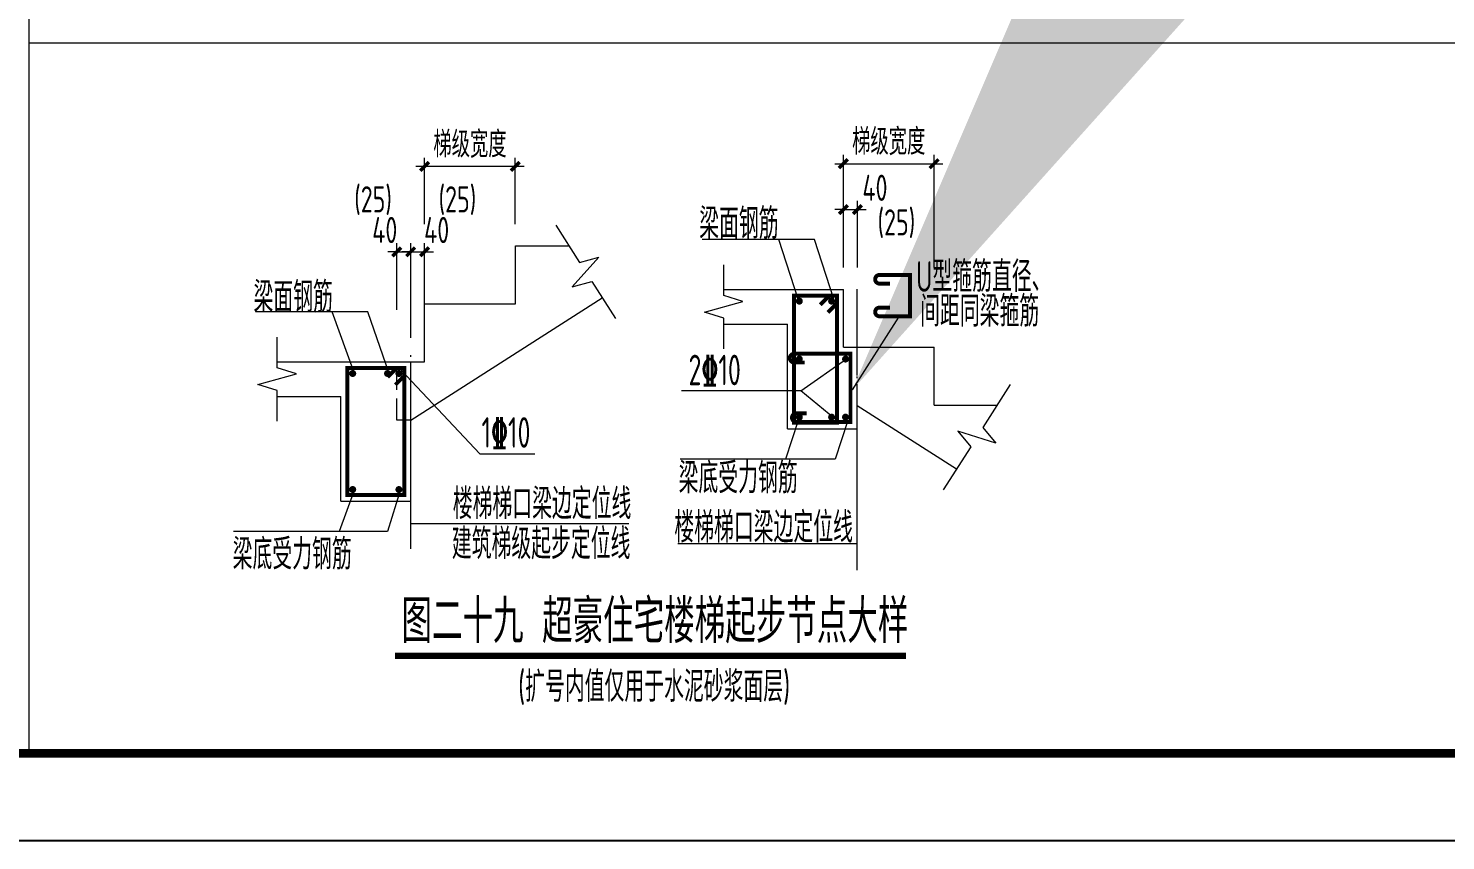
# Model space of a CAD drawing. Extents: x -129922 to 1190196, y -520662 to 139923.
# Drawn here: x -37508 to -21256, y -250510 to -241199 of the extents above; entities that cross this region are included whole.
import ezdxf
from ezdxf.enums import TextEntityAlignment as Align

# ---------------------------------------------------------------- set-up
doc = ezdxf.new("R2010")
doc.units = 0
doc.header["$LTSCALE"] = 1000
doc.header["$MEASUREMENT"] = 0
doc.linetypes.add('DASH', pattern=[0.35, 0.25, -0.1])
doc.linetypes.add('DOTE', pattern=[2.42, 2, -0.2, 0.02, -0.2])
doc.layers.add('$AUDIT_BAD_LAYER3', color=7, linetype='Continuous')
doc.layers.add('Y-云图图框', color=7, linetype='Continuous')
for name, color, linetype, lineweight in [('S-基础-DIM', 3, 'Continuous', 20), ('S-墙柱-REIN', 1, 'Continuous', 20), ('S-大样-实线', 2, 'Continuous', 20), ('S-板-BEAM', 4, 'DASH', 20), ('S-轴网-轴线', 1, 'DOTE', 9), ('S-通用-TAB', 7, 'Continuous', 20), ('S-通用-TEXT', 7, 'Continuous', 20), ('S-通用-THIN', 7, 'Continuous', 20)]:
    doc.layers.add(name, color=color, linetype=linetype, lineweight=lineweight)
doc.styles.add('_YT_Name', font='', dxfattribs={"width": 0.8})
doc.styles.add('_YT_Sign_Text', font='ros.shx', dxfattribs={"width": 0.8, "bigfont": 'hztxt.shx'})
doc.styles.get("Standard").update_dxf_attribs({"font": 'gbenor.shx', "bigfont": 'gbcbig.shx'})
doc.styles.add('TSSD_Dimension', font='tssdeng.shx', dxfattribs={"width": 0.7, "bigfont": 'HZTXT.SHX'})
doc.styles.add('TSSD_Rein', font='tssdeng.shx', dxfattribs={"width": 0.7, "bigfont": 'hztxt.shx'})
doc.styles.add('TSSD_Rein_350（文字）', font='Tssdeng.shx', dxfattribs={"width": 0.65, "height": 350, "bigfont": 'hztxt.shx'})
doc.styles.get('_YT_Name').set_extended_font_data('SimHei')
doc.dimstyles.get("Standard").update_dxf_attribs({"dimscale": 100, "dimtxt": 3.5, "dimasz": 1, "dimexe": 2.5, "dimexo": 3, "dimgap": 1.5, "dimtad": 1, "dimdec": 0, "dimzin": 0, "dimdsep": 46, "dimtxsty": 'Standard', "dimblk": 'ARCHTICK', "dimcen": 0.09, "dimadec": 0, "dimazin": 0, "dimtfac": 1, "dimtdec": 0, "dimtix": 1, "dimtmove": 2, "dimatfit": 3, "dimfxl": 0, "dimtolj": 1, "dimtzin": 0, "dimarcsym": 0})
doc.dimstyles.new('TSSD_20_100', dxfattribs={"dimtxt": 250, "dimasz": 100, "dimexe": 100, "dimexo": 250, "dimgap": 100, "dimtad": 1, "dimdec": 0, "dimlfac": 0.2, "dimzin": 0, "dimdsep": 46, "dimtxsty": 'TSSD_Dimension', "dimblk": 'ARCHTICK', "dimcen": 0, "dimdle": 100, "dimclrt": 7, "dimadec": 0, "dimazin": 0, "dimtfac": 1, "dimtdec": 0, "dimtix": 1, "dimtmove": 2, "dimatfit": 3, "dimfxl": 0, "dimtolj": 1, "dimtzin": 0, "dimarcsym": 0})

# ---------------------------------------------------------------- blocks, each defined once
blk = doc.blocks.new('ECMCTK_A1_横_单行图名--0')
at = {"color": 4}
blk.add_lwpolyline([(0, 0), (841, 0), (841, 594), (0, 594)], close=True, dxfattribs=at)
at = {"const_width": 1}
blk.add_lwpolyline([(25, 10), (831, 10), (831, 584), (25, 584)], close=True, dxfattribs=at)
at = {"color": 80, "flags": 3}
for tag, height, p in [('YTHQINS', 3, (34.31, 585.5)), ('ECMCKEY', 3, (292.07, 288.23)), ('YTTQINS', 5.62, (848.03, 12.81)), ('YTFRAME', 3, (652.76, 5.84)), ('YTBARCODE_T1', 3, (749.78, 5.95))]:
    blk.add_attdef(tag, text='', height=height, dxfattribs=at).set_placement(p, align=Align.MIDDLE_CENTER)
for tag, height, style, width, p in [('证书编号', 4, '_YT_Sign_Text', 0.8, (708.87, 43.81)), ('审查批准号', 4, '_YT_Sign_Text', 0.8, (761.06, 43.81)), ('工程号', 4, '_YT_Sign_Text', 0.5, (804.08, 44.12)), ('设计单位', 6, '_YT_Name', 0.8, (623.75, 38.6)), ('建设单位', 4, '_YT_Sign_Text', 0.8, (734.96, 36.11)), ('阶段', 4, '_YT_Sign_Text', 0.8, (804.08, 35.81)), ('项目号', 4, '_YT_Sign_Text', 0.5, (822.08, 33.72)), ('项目名称', 4, '_YT_Sign_Text', 0.8, (734.96, 28.11)), ('专业', 4, '_YT_Sign_Text', 0.8, (804.08, 27.31)), ('图纸编号', 4, '_YT_Sign_Text', 0.5, (803.93, 19.36)), ('图纸名称', 4.5, '_YT_Name', 0.8, (735.39, 15.06)), ('出图比例', 4.2, '_YT_Sign_Text', 0.8, (681.82, 11.78)), ('日期', 4, '_YT_Sign_Text', 0.5, (803.88, 12.13)), ('版本号', 4, '_YT_Sign_Text', 0.8, (822.08, 13))]:
    blk.add_attdef(tag, text='', height=height, dxfattribs=dict(style=style, width=width)).set_placement(p, align=Align.CENTER)
at = {"style": '_YT_Sign_Text', "width": 0.8, "flags": 3}
for tag, p, height in [('{审定人}', (605.87, 26.45), 6.24), ('{校对人}', (658.35, 26.53), 6.24), ('[审定人]', (590.95, 27.81), 4.1), ('[校对人]', (642.23, 27.82), 4.1), ('{审核人}', (606.98, 18.44), 6.24), ('[设计人]', (642.47, 20.21), 4.1), ('{设计人}', (658.48, 18.54), 6.24), ('[审核人]', (591.01, 19.76), 4.1), ('[项目负责人]', (590.78, 12.01), 4.1), ('{项目负责人}', (608.28, 10.72), 6.24), ('[专业负责人]', (642.74, 11.77), 4.1), ('{专业负责人}', (658.58, 10.36), 6.24)]:
    blk.add_attdef(tag, p, '', height=height, dxfattribs=at)
at = {"color": 80, "flags": 3}
for tag, p in [('YTQRCODE', (551.04, 11.91)), ('YTBZSIT', (25, 10)), ('EXT_TK_LEFT', (25, 10))]:
    blk.add_attdef(tag, p, '', height=3, dxfattribs=at)
blk = doc.blocks.new('_ArchTick')
at = {"color": 0, "linetype": 'ByBlock', "const_width": 0.4}
blk.add_lwpolyline([(-0.5, -0.5), (0.5, 0.5)], dxfattribs=at)
blk = doc.blocks.new('*D1063')
at = {"layer": '$AUDIT_BAD_LAYER3', "color": 0, "lineweight": -2, "ltscale": 800, "transparency": 16777216}
for p, q in [((174006, 34350), (173906, 34350)), ((174006, 33686), (174006, 34450)), ((174006, 34350), (174166, 34350)), ((174166, 33686), (174166, 34450)), ((174166, 34350), (174266, 34350))]:
    blk.add_line(p, q, dxfattribs=at)
at = {"layer": 'Defpoints', "color": 0, "ltscale": 800, "transparency": 16777216}
for p in [(174166, 34350), (174006, 33436), (174166, 33436)]:
    blk.add_point(p, dxfattribs=at)
at = {"layer": '$AUDIT_BAD_LAYER3', "color": 0, "lineweight": -2, "ltscale": 800, "transparency": 16777216, "xscale": 100, "yscale": 100, "zscale": 100}
blk.add_blockref('_ArchTick', (174006, 34350), dxfattribs=at)
at = {"layer": '$AUDIT_BAD_LAYER3', "color": 0, "lineweight": -2, "ltscale": 800, "transparency": 16777216, "xscale": 100, "yscale": 100, "zscale": 100, "rotation": 180}
blk.add_blockref('_ArchTick', (174166, 34350), dxfattribs=at)
at = {"layer": '$AUDIT_BAD_LAYER3', "color": 7, "ltscale": 800, "transparency": 16777216, "insert": (173869, 34600), "char_height": 300, "attachment_point": 5, "style": 'TSSD_Dimension'}
blk.add_mtext('\\A1;40', dxfattribs=at)
blk = doc.blocks.new('*D1064')
at = {"layer": '$AUDIT_BAD_LAYER3', "color": 0, "lineweight": -2, "ltscale": 800, "transparency": 16777216}
for p, q in [((174166, 34350), (174066, 34350)), ((174166, 33686), (174166, 34450)), ((174166, 34350), (174326, 34350)), ((174326, 33686), (174326, 34450)), ((174326, 34350), (174426, 34350))]:
    blk.add_line(p, q, dxfattribs=at)
at = {"layer": 'Defpoints', "color": 0, "ltscale": 800, "transparency": 16777216}
for p in [(174326, 34350), (174166, 33436), (174326, 33436)]:
    blk.add_point(p, dxfattribs=at)
at = {"layer": '$AUDIT_BAD_LAYER3', "color": 0, "lineweight": -2, "ltscale": 800, "transparency": 16777216, "xscale": 100, "yscale": 100, "zscale": 100}
blk.add_blockref('_ArchTick', (174166, 34350), dxfattribs=at)
at = {"layer": '$AUDIT_BAD_LAYER3', "color": 0, "lineweight": -2, "ltscale": 800, "transparency": 16777216, "xscale": 100, "yscale": 100, "zscale": 100, "rotation": 180}
blk.add_blockref('_ArchTick', (174326, 34350), dxfattribs=at)
at = {"layer": '$AUDIT_BAD_LAYER3', "color": 7, "ltscale": 800, "transparency": 16777216, "insert": (174464, 34600), "char_height": 300, "attachment_point": 5, "style": 'TSSD_Dimension'}
blk.add_mtext('\\A1;40', dxfattribs=at)
blk = doc.blocks.new('*D1065')
at = {"layer": '$AUDIT_BAD_LAYER3', "color": 0, "lineweight": -2, "ltscale": 800, "transparency": 16777216}
for p, q in [((179128, 34834), (179028, 34834)), ((179128, 34170), (179128, 34934)), ((179128, 34834), (179288, 34834)), ((179288, 34170), (179288, 34934)), ((179288, 34834), (179388, 34834))]:
    blk.add_line(p, q, dxfattribs=at)
at = {"layer": 'Defpoints', "color": 0, "ltscale": 800, "transparency": 16777216}
for p in [(179288, 34834), (179128, 33920), (179288, 33920)]:
    blk.add_point(p, dxfattribs=at)
at = {"layer": '$AUDIT_BAD_LAYER3', "color": 0, "lineweight": -2, "ltscale": 800, "transparency": 16777216, "xscale": 100, "yscale": 100, "zscale": 100}
blk.add_blockref('_ArchTick', (179128, 34834), dxfattribs=at)
at = {"layer": '$AUDIT_BAD_LAYER3', "color": 0, "lineweight": -2, "ltscale": 800, "transparency": 16777216, "xscale": 100, "yscale": 100, "zscale": 100, "rotation": 180}
blk.add_blockref('_ArchTick', (179288, 34834), dxfattribs=at)
at = {"layer": '$AUDIT_BAD_LAYER3', "color": 7, "ltscale": 800, "transparency": 16777216, "insert": (179490, 35084), "char_height": 300, "attachment_point": 5, "style": 'TSSD_Dimension'}
blk.add_mtext('\\A1;40', dxfattribs=at)
blk = doc.blocks.new('*D1066')
at = {"layer": '$AUDIT_BAD_LAYER3', "color": 0, "lineweight": -2, "ltscale": 800, "transparency": 16777216}
for p, q in [((175466, 35329), (174226, 35329)), ((174326, 34668), (174326, 35429)), ((175366, 34668), (175366, 35429))]:
    blk.add_line(p, q, dxfattribs=at)
at = {"layer": 'Defpoints', "color": 0, "ltscale": 800, "transparency": 16777216}
for p in [(174326, 35329), (174326, 34418), (175366, 34418)]:
    blk.add_point(p, dxfattribs=at)
at = {"layer": '$AUDIT_BAD_LAYER3', "color": 0, "lineweight": -2, "ltscale": 800, "transparency": 16777216, "xscale": 100, "yscale": 100, "zscale": 100, "rotation": 180}
blk.add_blockref('_ArchTick', (174326, 35329), dxfattribs=at)
at = {"layer": '$AUDIT_BAD_LAYER3', "color": 0, "lineweight": -2, "ltscale": 800, "transparency": 16777216, "xscale": 100, "yscale": 100, "zscale": 100}
blk.add_blockref('_ArchTick', (175366, 35329), dxfattribs=at)
at = {"layer": '$AUDIT_BAD_LAYER3', "color": 7, "ltscale": 800, "transparency": 16777216, "insert": (174846, 35579), "char_height": 300, "attachment_point": 5, "style": 'TSSD_Dimension'}
blk.add_mtext('\\A1;梯级宽度', dxfattribs=at)
blk = doc.blocks.new('*D1067')
at = {"layer": '$AUDIT_BAD_LAYER3', "color": 0, "lineweight": -2, "ltscale": 800, "transparency": 16777216}
for p, q in [((179128, 34170), (179128, 35460)), ((180168, 34170), (180168, 35460)), ((179028, 35360), (180268, 35360))]:
    blk.add_line(p, q, dxfattribs=at)
at = {"layer": 'Defpoints', "color": 0, "ltscale": 800, "transparency": 16777216}
for p in [(180168, 35360), (179128, 33920), (180168, 33920)]:
    blk.add_point(p, dxfattribs=at)
at = {"layer": '$AUDIT_BAD_LAYER3', "color": 0, "lineweight": -2, "ltscale": 800, "transparency": 16777216, "xscale": 100, "yscale": 100, "zscale": 100, "rotation": 180}
blk.add_blockref('_ArchTick', (179128, 35360), dxfattribs=at)
at = {"layer": '$AUDIT_BAD_LAYER3', "color": 0, "lineweight": -2, "ltscale": 800, "transparency": 16777216, "xscale": 100, "yscale": 100, "zscale": 100}
blk.add_blockref('_ArchTick', (180168, 35360), dxfattribs=at)
at = {"layer": '$AUDIT_BAD_LAYER3', "color": 7, "ltscale": 800, "transparency": 16777216, "insert": (179648, 35610), "char_height": 300, "attachment_point": 5, "style": 'TSSD_Dimension'}
blk.add_mtext('\\A1;梯级宽度', dxfattribs=at)
blk = doc.blocks.new('图29')
at = {"layer": 'S-墙柱-REIN', "const_width": 45}
for points in [[(179798.3, 33610.9), (179891.2, 33610.9), (179891.2, 34085.4), (179542.3, 34085.4, 1), (179542.3, 33985.4), (179662.3, 33985.4)], [(179798.3, 33610.9), (179542.3, 33610.9, -1), (179542.3, 33710.9), (179662.3, 33710.9)], [(178683.6, 33081.7), (178563.6, 33081.7, -1), (178563.6, 33181.7), (179209.6, 33181.7), (179209.6, 32399.1), (178588.6, 32399.1, -1), (178588.6, 32499.1), (178708.6, 32499.1)]]:
    blk.add_lwpolyline(points, format="xyb", dxfattribs=at)
at = {"layer": 'S-墙柱-REIN'}
for points, const_width in [([(178863.6, 33744.3), (178966.9, 33847.5), (179055.2, 33847.5), (179055.2, 32392.5), (178560.2, 32392.5), (178560.2, 33847.5), (179055.2, 33847.5), (179055.2, 33759.2), (178952, 33655.9)], 45), ([(179076.2, 32385), (178566.2, 32385), (178566.2, 33175.8)], 30), ([(173902.2, 32914.6), (174005.4, 33017.8), (174093.7, 33017.8), (174093.7, 31562.8), (173438.7, 31562.8), (173438.7, 33017.8), (174093.7, 33017.8), (174093.7, 32929.5), (173990.5, 32826.2)], 45)]:
    blk.add_lwpolyline(points, dxfattribs=dict(at, const_width=const_width))
at = {"layer": 'S-墙柱-REIN', "const_width": 40}
for points in [[(178602.7, 33785, 1), (178642.7, 33785, 1)], [(178972.7, 33785, 1), (179012.7, 33785, 1)], [(178602.7, 33121, 1), (178642.7, 33121, 1)], [(179132.7, 33121, 1), (179172.7, 33121, 1)], [(173481.2, 32955.3, 1), (173521.2, 32955.3, 1)], [(173880.8, 32955.3, 1), (173920.8, 32955.3, 1)], [(174011.2, 32955.3, 1), (174051.2, 32955.3, 1)], [(178602.7, 32455, 1), (178642.7, 32455, 1)], [(178602.7, 32455, 1), (178642.7, 32455, 1)], [(178972.7, 32455, 1), (179012.7, 32455, 1)], [(179132.7, 32455, 1), (179172.7, 32455, 1)], [(173481.2, 31625.3, 1), (173521.2, 31625.3, 1)], [(174011.2, 31625.3, 1), (174051.2, 31625.3, 1)]]:
    blk.add_lwpolyline(points, format="xyb", close=True, dxfattribs=at)
at = {"layer": 'S-大样-实线', "ltscale": 800}
for p, q in [((175366.2, 34418.3), (175981.6, 34418.3)), ((175366.2, 33754.3), (175366.2, 34418.3)), ((174166.2, 32418.6), (176362.9, 33821.1)), ((177756.6, 33920), (179127.7, 33920)), ((179127.7, 33256), (179127.7, 33920)), ((174326.2, 33754.3), (175366.2, 33754.3)), ((174326.2, 33090.3), (174326.2, 33754.3)), ((177756.6, 33520), (178487.7, 33520)), ((178487.7, 32320), (178487.7, 33520)), ((179127.7, 33256), (180167.7, 33256)), ((180167.7, 32592), (180167.7, 33256)), ((172635.1, 33090.3), (174326.2, 33090.3)), ((174166.2, 31490.3), (174166.2, 33090.3)), ((172635.1, 32690.3), (173366.2, 32690.3)), ((173366.2, 31490.3), (173366.2, 32690.3)), ((179287.7, 32320), (179287.7, 32584.3)), ((180423.6, 31859.1), (179287.7, 32584.3)), ((180167.7, 32592), (180891.4, 32592)), ((178487.7, 32320), (179287.7, 32320)), ((173366.2, 31490.3), (174166.2, 31490.3))]:
    blk.add_line(p, q, dxfattribs=at)
at = {"layer": 'S-板-BEAM'}
for p, q in [((179287.7, 32584.3), (179287.7, 33256)), ((174006.2, 32418.6), (174006.2, 33090.3)), ((174166.2, 32418.6), (174006.2, 32418.6))]:
    blk.add_line(p, q, dxfattribs=at)
at = {"layer": 'S-轴网-轴线', "lineweight": 13}
for p, q in [((179287.7, 30702.4), (179287.7, 33923.6)), ((174166.2, 30945), (174166.2, 33686.3))]:
    blk.add_line(p, q, dxfattribs=at)
at = {"layer": 'S-通用-TEXT'}
for p, q in [((178796.7, 34490.3), (177509.2, 34490.3)), ((178610.5, 33808.4), (178387.8, 34490.3)), ((179019.4, 33808.4), (178796.7, 34490.3)), ((173675.2, 33660.6), (172387.7, 33660.6)), ((173521.2, 32955.3), (173266.4, 33660.6)), ((173920.8, 32955.3), (173675.2, 33660.6)), ((174960.1, 32035.1), (174058.7, 32993.2)), ((178640.3, 32755.3), (179162.6, 33123.7)), ((178640.3, 32755.3), (177272.9, 32755.3)), ((179031.7, 32435.7), (178640.3, 32755.3)), ((178610.5, 32415.8), (178465.7, 31972.2)), ((179180.3, 32415.8), (179035.5, 31972.2)), ((174960.1, 32035.1), (175589.4, 32035.1)), ((179035.5, 31972.2), (177255.2, 31972.2)), ((173521.2, 31625.3), (173344.2, 31142.5)), ((174051.2, 31625.3), (173900.9, 31142.5)), ((174166.2, 31234.9), (176669.3, 31234.9)), ((173900.9, 31142.5), (172133.7, 31142.5)), ((179287.7, 31001.9), (177228.1, 31001.9))]:
    blk.add_line(p, q, dxfattribs=at)
at = {"layer": 'S-通用-TEXT', "color": 3, "const_width": 70}
blk.add_lwpolyline([(173988, 29718.8), (179847.3, 29718.8)], dxfattribs=at)
at = {"layer": 'S-通用-THIN', "ltscale": 800}
for points in [[(175830.9, 34654.3), (176102.3, 34229.3), (176325.4, 34288.7), (176019.1, 33950.7), (176242.2, 34010.1), (176513.5, 33585.1)], [(177756.6, 33240), (177756.6, 33590), (177536.6, 33660), (177976.6, 33780), (177756.6, 33850), (177756.6, 34200)], [(172635.1, 32410.3), (172635.1, 32760.3), (172415.1, 32830.3), (172855.1, 32950.3), (172635.1, 33020.3), (172635.1, 33370.3)], [(181042.1, 32828), (180727.5, 32335.1), (180875.2, 32157.7), (180439.8, 32293.4), (180587.5, 32116), (180272.9, 31623.1)]]:
    blk.add_lwpolyline(points, dxfattribs=at)
at = {"layer": 'S-基础-DIM', "color": 7, "char_height": 300, "attachment_point": 5, "style": 'TSSD_Dimension'}
for insert in [(173734.8, 34937.1, 0), (174702.1, 34937.1, 0), (179735.8, 34672.9, 0)]:
    blk.add_mtext('(25)', dxfattribs=dict(at, insert=insert))
at = {"layer": 'S-通用-TEXT', "style": 'TSSD_Rein_350（文字）', "width": 0.65}
for s, rotation, p in [('梁面钢筋', 0, (177930, 34691.7)), ('U型箍筋直径、', 0, (180737.8, 34084.3)), ('梁面钢筋', 0, (172819, 33848)), ('间距同梁箍筋', 0, (180690.7, 33686.5)), ('梁底受力钢筋', 0, (177921.4, 31775)), ('楼梯梯口梁边定位线', 0, (175672.7, 31480.5)), ('楼梯梯口梁边定位线', 360, (178213.3, 31210.6)), ('建筑梯级起步定位线', 0, (175661.9, 31020.2)), ('梁底受力钢筋', 0, (172807.7, 30901.8)), ('(扩号内值仅用于水泥砂浆面层)', 360, (176958, 29368.2))]:
    blk.add_text(s, height=350, rotation=rotation, dxfattribs=at).set_placement(p, align=Align.MIDDLE)
for s, rotation, p in [('2\x8410', 360, (177652.1, 32820.6)), ('1\x8410', 0, (175259.3, 32105))]:
    blk.add_text(s, height=350, rotation=rotation, dxfattribs=at).set_placement(p, align=Align.CENTER)
at = {"layer": 'S-通用-TEXT', "style": 'TSSD_Rein', "width": 0.7}
blk.add_text('图二十九 超豪住宅楼梯起步节点大样', height=500, rotation=0, dxfattribs=at).set_placement((174060.7, 29864.7))
at = {"layer": 'S-基础-DIM', "ltscale": 800}
for base, p1, p2, picture, middle in [((174326.2, 35328.9), (175366.2, 34418.3), (174326.2, 34418.3), '*D1066', (174846.2, 35578.9)), ((180167.7, 35360), (179127.7, 33920), (180167.7, 33920), '*D1067', (179647.7, 35610))]:
    dim = blk.add_linear_dim(base=base, p1=p1, p2=p2, text='梯级宽度', dimstyle='TSSD_20_100', dxfattribs=at)
    dim.commit()
    dim.dimension.update_dxf_attribs({"geometry": picture, "text_midpoint": middle})
for base, p1, p2, picture, middle in [((179287.7, 34833.6), (179127.7, 33920), (179287.7, 33920), '*D1065', (179490.5, 35083.6)), ((174166.2, 34350), (174006.2, 33436.3), (174166.2, 33436.3), '*D1063', (173868.9, 34600)), ((174326.2, 34350), (174166.2, 33436.3), (174326.2, 33436.3), '*D1064', (174463.5, 34600))]:
    dim = blk.add_linear_dim(base=base, p1=p1, p2=p2, text='40', dimstyle='TSSD_20_100', dxfattribs=at)
    dim.commit()
    dim.dimension.update_dxf_attribs({"geometry": picture, "text_midpoint": middle, "dimtype": 128})
at = {"layer": 'S-通用-TEXT'}
blk.add_leader([(179231, 32767.1), (179764.2, 33602.6)], dimstyle='Standard', override={"dimasz": 200}, dxfattribs=at)

msp = doc.modelspace()

# ---------------------------------------------------------------- linework, layer by layer
at = {"layer": 'S-通用-TAB'}
for p, q in [((-37498.6, -249510.4), (-37498.6, -192110.4)), ((-37498.6, -241366), (-20998.6, -241366))]:
    msp.add_line(p, q, dxfattribs=at)

# ---------------------------------------------------------------- block references
at = {"layer": 'S-大样-实线'}
msp.add_blockref('图29', (-207290.1, -278111.1), dxfattribs=at)
at = {"layer": 'Y-云图图框', "xscale": 100, "yscale": 100, "zscale": 100}
msp.add_blockref('ECMCTK_A1_横_单行图名--0', (-78510, -250510.4), dxfattribs=at)

doc.saveas('drawing.dxf')
